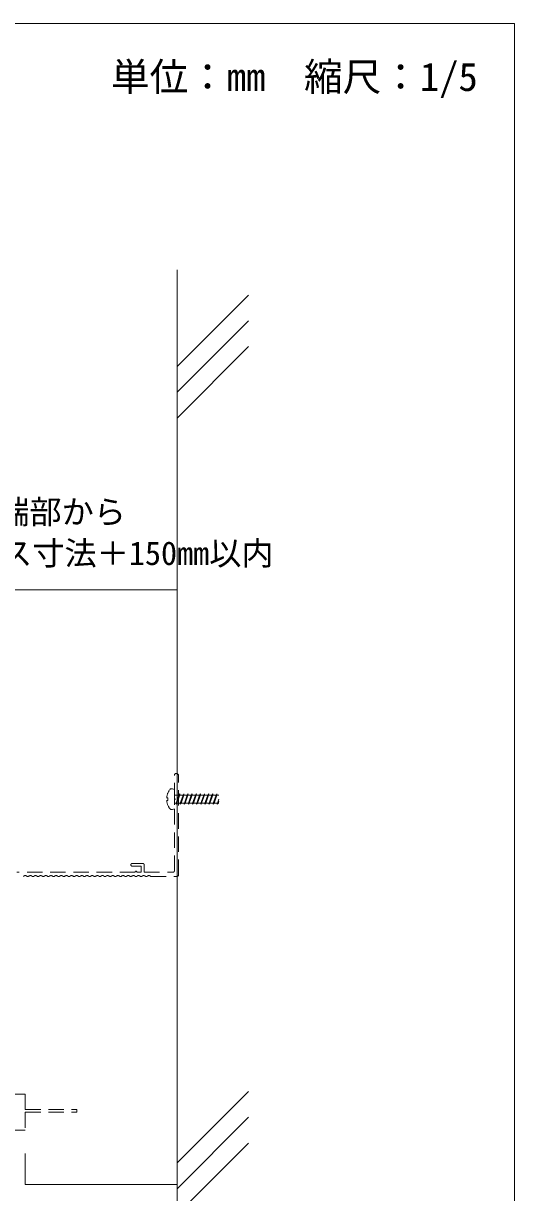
# Model space of a CAD drawing. Units: millimetres on the paper, enlarged 20 times, with parts at other scales. Extents: x -7779 to 7778, y -5419 to 5375.
# Drawn here: x 3695 to 4458, y -4385 to -2569 of the extents above; entities that cross this region are included whole.
import ezdxf
from ezdxf.enums import TextEntityAlignment as Align

# ---------------------------------------------------------------- set-up
doc = ezdxf.new("R2010")
doc.units = ezdxf.units.MM
doc.header["$LTSCALE"] = 20
doc.linetypes.add('DASHED1', pattern=[1.8, 1.2, -0.6])
for name, color, linetype, lineweight in [('4-5_寸法', 7, 'Continuous', 9), ('5-5_寸法', 4, 'Continuous', 9), ('5-6_文字', 7, 'DASHED1', 18), ('5-F_グリッド', 7, 'Continuous', 18), ('F-6_文字', 7, 'Continuous', 18)]:
    doc.layers.add(name, color=color, linetype=linetype, lineweight=lineweight)
doc.styles.add('ＭＳ ゴシック', font='')
doc.styles.get('ＭＳ ゴシック').set_extended_font_data('MS Gothic')

msp = doc.modelspace()

# ---------------------------------------------------------------- linework, layer by layer
at = {"layer": '4-5_寸法', "color": 4}
for p, q in [((3697.81, -4373.06), (3697.81, -4324.6)), ((3933.81, -4373.06), (3933.81, -4324.6)), ((3697.81, -4373.06), (3933.81, -4373.06))]:
    msp.add_line(p, q, dxfattribs=at)
at = {"layer": '5-5_寸法'}
for p in [(3333.81, -3448.74), (3933.81, -3651.17)]:
    msp.add_line(p, (3933.81, -3448.74), dxfattribs=at)
at = {"layer": '5-6_文字'}
for p, q in [((3929.41, -3772.97), (3929.41, -3737.37)), ((3929.41, -3772.97), (3929.41, -3737.37)), ((3935.81, -3892.17), (3935.81, -3737.37)), ((3919.41, -3772.17), (3917.49, -3772.17)), ((3919.41, -3776.17), (3917.49, -3776.17)), ((3919.41, -3772.17), (3919.41, -3776.17)), ((3936.71, -3767.97), (3929.41, -3767.97)), ((3929.41, -3885.77), (3929.41, -3775.37)), ((3936.56, -3768.17), (3932.19, -3780.17)), ((3937.8, -3768.17), (3933.42, -3780.17)), ((3937.99, -3766.17), (3936.56, -3768.17)), ((3937.99, -3766.17), (3937.8, -3768.17)), ((3943.11, -3767.97), (3937.82, -3767.97)), ((3942.96, -3768.17), (3938.59, -3780.17)), ((3944.2, -3768.17), (3939.82, -3780.17)), ((3944.39, -3766.17), (3942.96, -3768.17)), ((3944.39, -3766.17), (3944.2, -3768.17)), ((3949.51, -3767.97), (3944.22, -3767.97)), ((3949.36, -3768.17), (3944.99, -3780.17)), ((3950.6, -3768.17), (3946.22, -3780.17)), ((3950.79, -3766.17), (3949.36, -3768.17)), ((3950.79, -3766.17), (3950.6, -3768.17)), ((3955.91, -3767.97), (3950.62, -3767.97)), ((3955.76, -3768.17), (3951.39, -3780.17)), ((3957, -3768.17), (3952.62, -3780.17)), ((3957.19, -3766.17), (3955.76, -3768.17)), ((3957.19, -3766.17), (3957, -3768.17)), ((3962.31, -3767.97), (3957.02, -3767.97)), ((3962.16, -3768.17), (3957.79, -3780.17)), ((3963.4, -3768.17), (3959.02, -3780.17)), ((3963.59, -3766.17), (3962.16, -3768.17)), ((3963.59, -3766.17), (3963.4, -3768.17)), ((3968.71, -3767.97), (3963.42, -3767.97)), ((3968.56, -3768.17), (3964.19, -3780.17)), ((3969.8, -3768.17), (3965.42, -3780.17)), ((3969.99, -3766.17), (3968.56, -3768.17)), ((3969.99, -3766.17), (3969.8, -3768.17)), ((3975.11, -3767.97), (3969.82, -3767.97)), ((3974.96, -3768.17), (3970.59, -3780.17)), ((3976.2, -3768.17), (3971.82, -3780.17)), ((3976.39, -3766.17), (3974.96, -3768.17)), ((3976.39, -3766.17), (3976.2, -3768.17)), ((3981.51, -3767.97), (3976.22, -3767.97)), ((3981.36, -3768.17), (3976.99, -3780.17)), ((3982.6, -3768.17), (3978.22, -3780.17)), ((3982.79, -3766.17), (3981.36, -3768.17)), ((3982.79, -3766.17), (3982.6, -3768.17)), ((3987.91, -3767.97), (3982.62, -3767.97)), ((3987.76, -3768.17), (3983.39, -3780.17)), ((3989, -3768.17), (3984.62, -3780.17)), ((3989.19, -3766.17), (3987.76, -3768.17)), ((3989.19, -3766.17), (3989, -3768.17)), ((3994.31, -3767.97), (3989.02, -3767.97)), ((3994.16, -3768.17), (3989.79, -3780.17)), ((3995.4, -3768.17), (3991.02, -3780.17)), ((3995.59, -3766.17), (3994.16, -3768.17)), ((3995.59, -3766.17), (3995.4, -3768.17)), ((3995.42, -3767.97), (3998.41, -3767.97)), ((3996.19, -3780.17), (3998.41, -3774.09)), ((3997.42, -3780.17), (3998.41, -3777.48)), ((3932.17, -3780.37), (3929.41, -3780.37)), ((3932.19, -3780.17), (3931.99, -3782.17)), ((3933.42, -3780.17), (3931.99, -3782.17)), ((3938.57, -3780.37), (3933.28, -3780.37)), ((3938.59, -3780.17), (3938.39, -3782.17)), ((3939.82, -3780.17), (3938.39, -3782.17)), ((3944.97, -3780.37), (3939.68, -3780.37)), ((3944.99, -3780.17), (3944.79, -3782.17)), ((3946.22, -3780.17), (3944.79, -3782.17)), ((3951.37, -3780.37), (3946.08, -3780.37)), ((3951.39, -3780.17), (3951.19, -3782.17)), ((3952.62, -3780.17), (3951.19, -3782.17)), ((3957.77, -3780.37), (3952.48, -3780.37)), ((3957.79, -3780.17), (3957.59, -3782.17)), ((3959.02, -3780.17), (3957.59, -3782.17)), ((3964.17, -3780.37), (3958.88, -3780.37)), ((3964.19, -3780.17), (3963.99, -3782.17)), ((3965.42, -3780.17), (3963.99, -3782.17)), ((3970.57, -3780.37), (3965.28, -3780.37)), ((3970.59, -3780.17), (3970.39, -3782.17)), ((3971.82, -3780.17), (3970.39, -3782.17)), ((3976.97, -3780.37), (3971.68, -3780.37)), ((3976.99, -3780.17), (3976.79, -3782.17)), ((3978.22, -3780.17), (3976.79, -3782.17)), ((3983.37, -3780.37), (3978.08, -3780.37)), ((3983.39, -3780.17), (3983.19, -3782.17)), ((3984.62, -3780.17), (3983.19, -3782.17)), ((3989.77, -3780.37), (3984.48, -3780.37)), ((3989.79, -3780.17), (3989.59, -3782.17)), ((3991.02, -3780.17), (3989.59, -3782.17)), ((3996.17, -3780.37), (3990.88, -3780.37)), ((3996.19, -3780.17), (3995.99, -3782.17)), ((3997.42, -3780.17), (3995.99, -3782.17)), ((3997.28, -3780.37), (3998.41, -3780.37)), ((3880.61, -3874.17), (3863.81, -3874.17)), ((3877.81, -3878.17), (3863.81, -3878.17)), ((3877.81, -3887.37), (3877.81, -3878.17)), ((3882.61, -3887.77), (3882.61, -3876.17)), ((3868.61, -3887.37), (3685.01, -3887.37)), ((3702.95, -3894.17), (3700.66, -3894.17)), ((3710.95, -3894.17), (3708.66, -3894.17)), ((3718.95, -3894.17), (3716.66, -3894.17)), ((3726.95, -3894.17), (3724.66, -3894.17)), ((3734.95, -3894.17), (3732.66, -3894.17)), ((3742.95, -3894.17), (3740.66, -3894.17)), ((3750.95, -3894.17), (3748.66, -3894.17)), ((3758.95, -3894.17), (3756.66, -3894.17)), ((3766.95, -3894.17), (3764.66, -3894.17)), ((3774.95, -3894.17), (3772.66, -3894.17)), ((3782.95, -3894.17), (3780.66, -3894.17)), ((3790.95, -3894.17), (3788.66, -3894.17)), ((3798.95, -3894.17), (3796.66, -3894.17)), ((3806.95, -3894.17), (3804.66, -3894.17)), ((3814.95, -3894.17), (3812.66, -3894.17)), ((3822.95, -3894.17), (3820.66, -3894.17)), ((3830.95, -3894.17), (3828.66, -3894.17)), ((3838.95, -3894.17), (3836.66, -3894.17)), ((3846.95, -3894.17), (3844.66, -3894.17)), ((3854.95, -3894.17), (3852.66, -3894.17)), ((3862.95, -3894.17), (3860.66, -3894.17)), ((3870.95, -3894.17), (3868.66, -3894.17)), ((3877.81, -3887.37), (3871.01, -3887.37)), ((3878.95, -3894.17), (3876.66, -3894.17)), ((3882.61, -3887.77), (3927.41, -3887.77)), ((3886.95, -3894.17), (3884.66, -3894.17)), ((3892.66, -3894.17), (3933.81, -3894.17)), ((3697.81, -4232.57), (3593.81, -4232.57)), ((3697.81, -4232.57), (3697.81, -4256.57)), ((3697.81, -4256.57), (3777.81, -4256.57)), ((3697.81, -4260.57), (3777.81, -4260.57)), ((3697.81, -4260.57), (3697.81, -4288.57)), ((3777.81, -4256.57), (3777.81, -4260.57)), ((3697.81, -4288.57), (3649.81, -4288.57))]:
    msp.add_line(p, q, dxfattribs=at)
for points in [[(3923.41, -3758.17), (3926.41, -3758.17), (3929.41, -3759.17), (3929.41, -3789.17)], [(3929.41, -3789.17), (3926.41, -3790.17), (3923.41, -3790.17)]]:
    msp.add_lwpolyline(points, dxfattribs=at)
for centre, radius, start, end in [((3932.61, -3737.37), 3.2, 0, 180), ((3941.74, -3774.17), 24.33, 138.88799, 175.28544), ((3941.74, -3774.17), 24.33, 184.71456, 221.11232), ((3929.41, -3774.17), 1.2, 270, 90), ((3929.41, -3774.17), 1.2, 270, 90), ((3863.81, -3876.17), 2, 90, 270), ((3869.81, -3887.37), 1.2, 360, 180), ((3880.61, -3876.17), 2, 0, 90), ((3927.41, -3885.77), 2, 270, 0), ((3697.81, -3896.97), 4, 44.427, 135.573), ((3705.81, -3896.97), 4, 44.427, 135.573), ((3713.81, -3896.97), 4, 44.427, 135.573), ((3721.81, -3896.97), 4, 44.427, 135.573), ((3729.81, -3896.97), 4, 44.427, 135.573), ((3737.81, -3896.97), 4, 44.427, 135.573), ((3745.81, -3896.97), 4, 44.427, 135.573), ((3753.81, -3896.97), 4, 44.427, 135.573), ((3761.81, -3896.97), 4, 44.427, 135.573), ((3769.81, -3896.97), 4, 44.427, 135.573), ((3777.81, -3896.97), 4, 44.427, 135.573), ((3785.81, -3896.97), 4, 44.427, 135.573), ((3793.81, -3896.97), 4, 44.427, 135.573), ((3801.81, -3896.97), 4, 44.427, 135.573), ((3809.81, -3896.97), 4, 44.427, 135.573), ((3817.81, -3896.97), 4, 44.427, 135.573), ((3825.81, -3896.97), 4, 44.427, 135.573), ((3833.81, -3896.97), 4, 44.427, 135.573), ((3841.81, -3896.97), 4, 44.427, 135.573), ((3849.81, -3896.97), 4, 44.427, 135.573), ((3857.81, -3896.97), 4, 44.427, 135.573), ((3865.81, -3896.97), 4, 44.427, 135.573), ((3873.81, -3896.97), 4, 44.427, 135.573), ((3881.81, -3896.97), 4, 44.427, 135.573), ((3889.81, -3896.97), 4, 44.427, 135.573), ((3933.81, -3892.17), 2, 270, 0)]:
    msp.add_arc(centre, radius, start, end, dxfattribs=at)
at = {"layer": '5-F_グリッド'}
for p, q in [((3933.81, -2951.84), (3933.81, -4625.45)), ((3933.81, -3102.15), (4044.84, -2991.12)), ((3933.81, -3142.15), (4044.84, -3031.12)), ((3933.81, -3182.15), (4044.84, -3071.12)), ((3933.81, -4339.43), (4044.84, -4228.4)), ((3933.81, -4379.43), (4044.84, -4268.4)), ((3933.81, -4419.43), (4044.84, -4308.4))]:
    msp.add_line(p, q, dxfattribs=at)
at = {"layer": 'F-6_文字', "color": 3}
for p, q in [((77.51, -2568.98), (4457.92, -2568.98)), ((4457.92, -2568.98), (4457.92, -4953.01))]:
    msp.add_line(p, q, dxfattribs=at)

# ---------------------------------------------------------------- texts
at = {"layer": '5-5_寸法', "color": 7, "style": 'ＭＳ ゴシック'}
for s, height, p in [('単位：mm\u3000縮尺：1/5', 43.99, (3831.02, -2687.17)), ('吊ボルトは端部から', 36.66, (3404.27, -3357.19)), ('クリアランス寸法＋150mm以内', 36.66, (3408.82, -3421.42))]:
    msp.add_text(s, height=height, dxfattribs=at).set_placement(p, align=Align.BOTTOM_LEFT)

doc.saveas('drawing.dxf')
